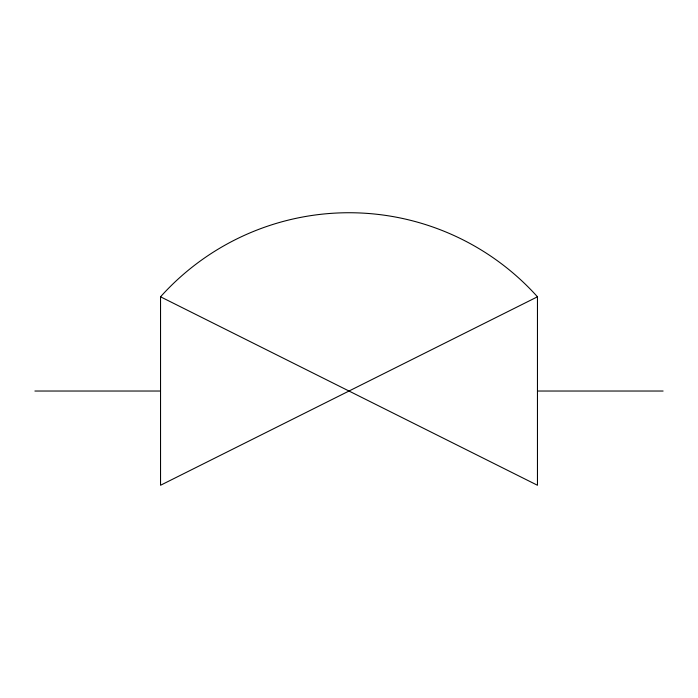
<?xml version="1.0" encoding="UTF-8"?>
<svg xmlns="http://www.w3.org/2000/svg" width="698" height="698" viewBox="0 0 698 698"><rect width="100%" height="100%" fill="white"/><g stroke="black" fill="none" stroke-linecap="round" stroke-linejoin="round"><path stroke-width="1.05" d="M537.46 296.798L160.54 485.258L160.54 296.798A253.287 253.287 0 0 1 537.46 296.798L537.46 485.258L160.54 296.798M34.9 391.028L160.54 391.028M537.46 391.028L663.1 391.028"/></g></svg>
